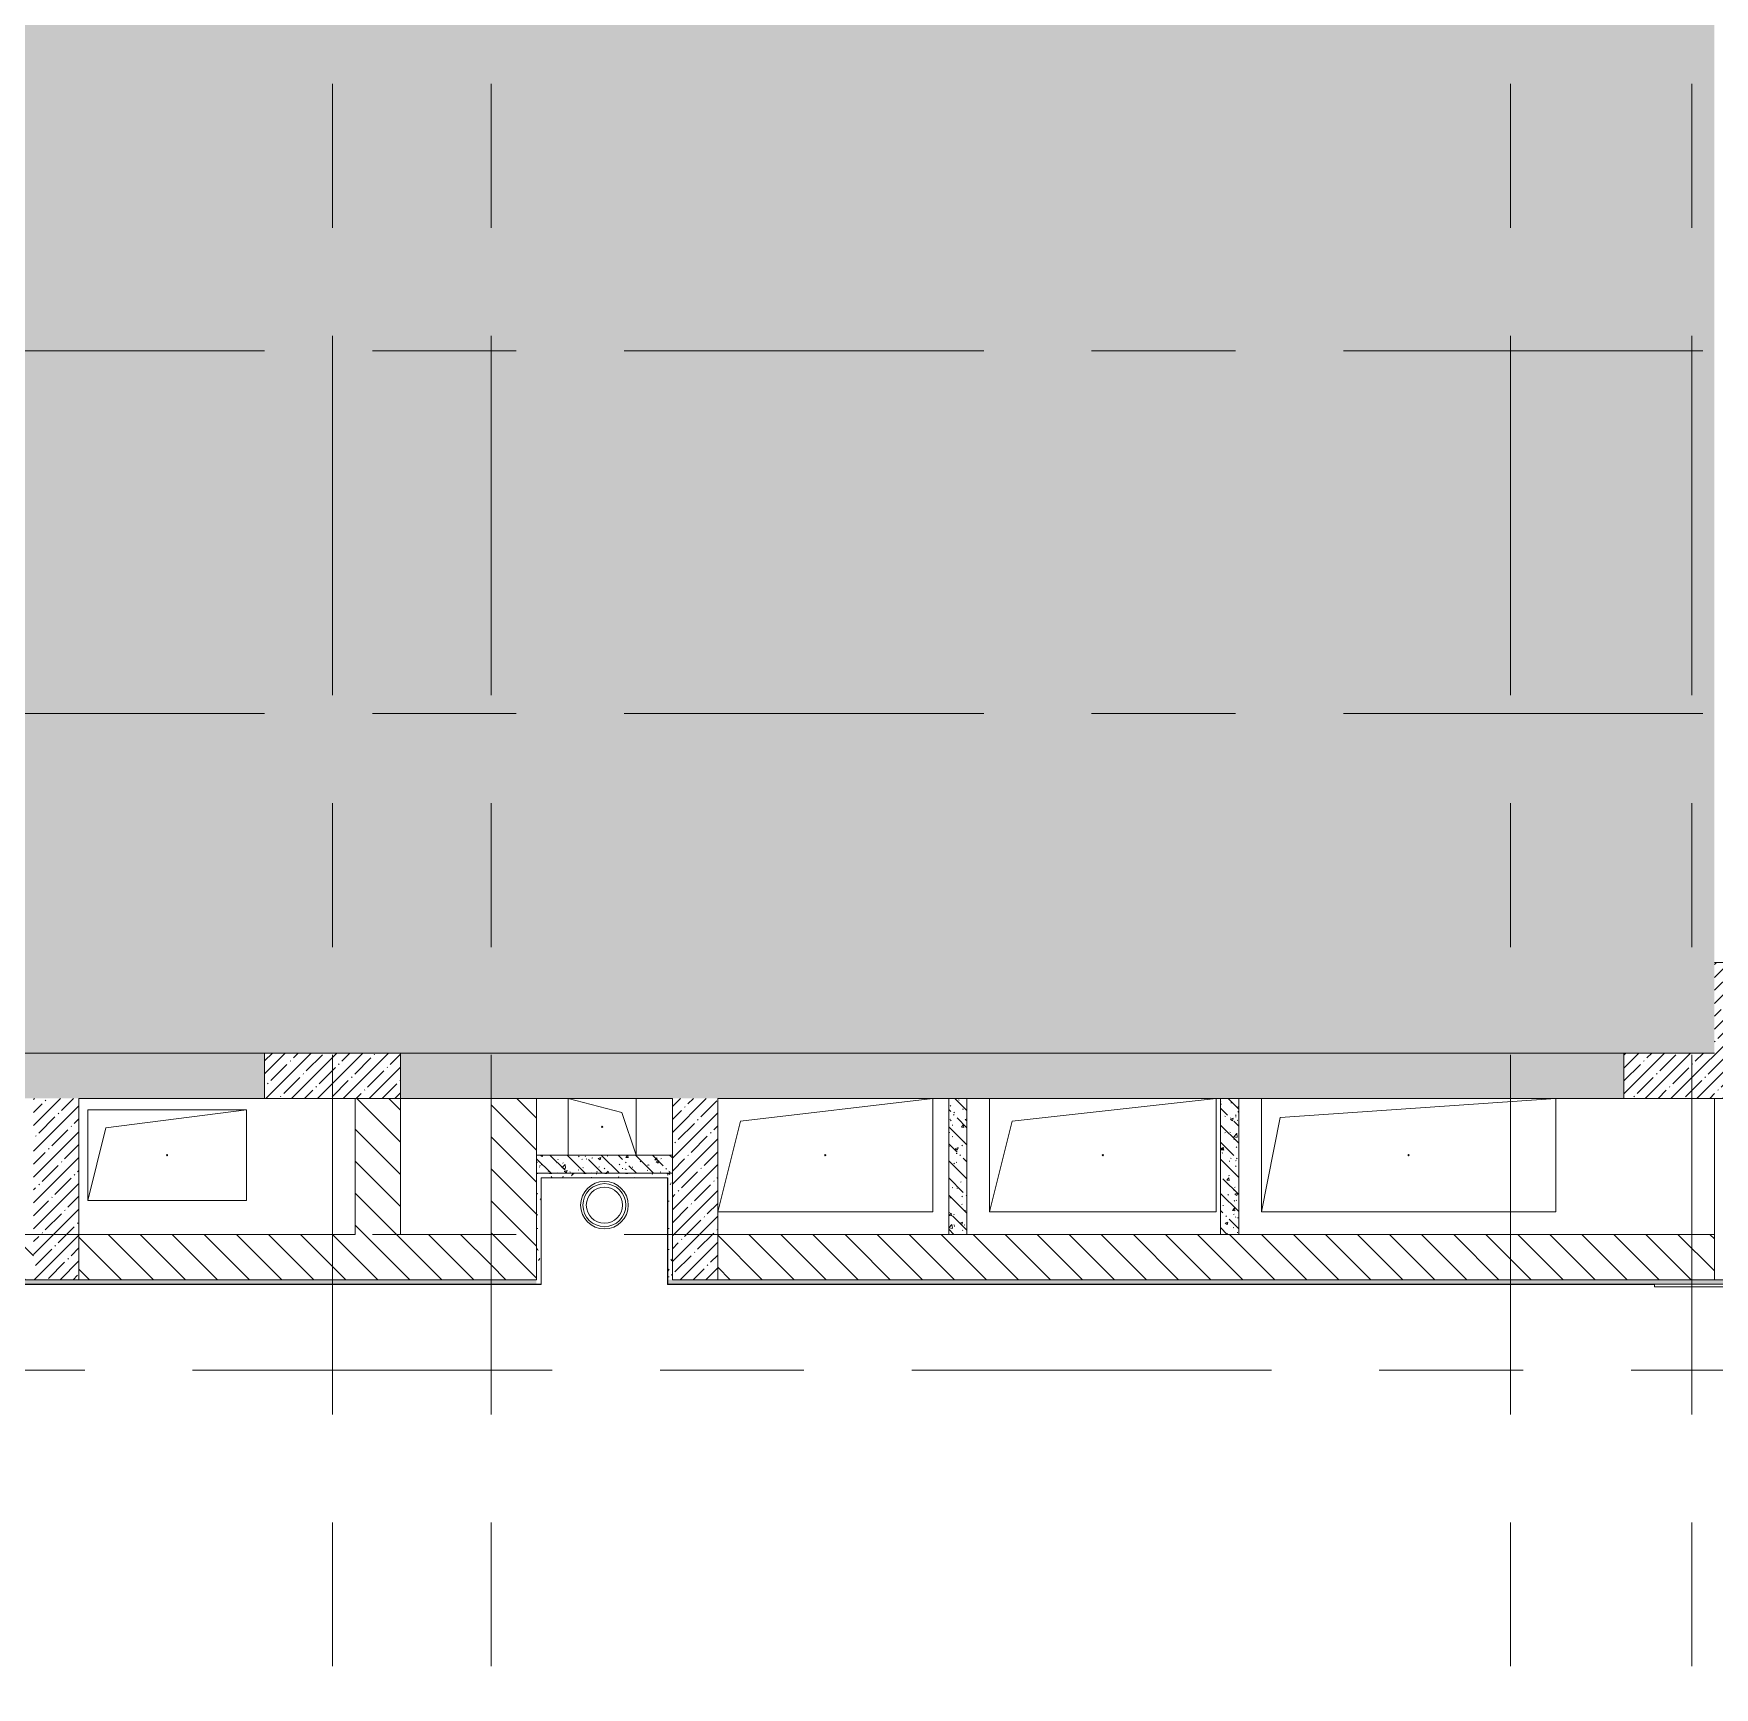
# Model space of a CAD drawing. Header units: millimetres. Extents: x 957 to 228198, y -8553 to 29000.
# Drawn here: x 48892 to 56312, y 9100 to 16401 of the extents above; entities that cross this region are included whole.
import ezdxf

# ---------------------------------------------------------------- set-up
doc = ezdxf.new("R2010")
doc.units = ezdxf.units.MM
doc.linetypes.add('Осевая', pattern=[3175, 635, -476.25, 1587.5, -476.25])
for name, color, linetype, lineweight in [('A-DETL', 7, 'Continuous', 9), ('A-GENM', 7, 'Continuous', 9), ('A-WALL', 7, 'Continuous', 9), ('I-WALL', 7, 'Continuous', 9), ('S-COLS', 7, 'Continuous', 9), ('Оси-2', 7, 'Осевая', 9)]:
    doc.layers.add(name, color=color, linetype=linetype, lineweight=lineweight)
for name, color, linetype, lineweight, true_color in [('A-DETL-GENF-2', 7, 'Continuous', 9, 0xd4d4d4), ('A-WALL-1', 9, 'Continuous', 9, 0x808080), ('A-WALL-FNSH-1', 9, 'Continuous', 9, 0x808080), ('P-SANR-FIXT-2', 9, 'Continuous', 13, 0x808080)]:
    doc.layers.add(name, color=color, linetype=linetype, lineweight=lineweight, true_color=true_color)
pattern_1 = [(135, (-10247.55, 0), (-70.71068, -70.71068), [])]
pattern_2 = [(45, (-10247.55, 0), (-57.02463, 57.02463), []), (45, (-10190.526, 0), (-57.02463, 57.02463), [100.806, -20.161, 3.353, -16.808])]
pattern_3 = [(135, (-10247.55, 0), (-75.43415, -75.43415), [106.68, -17.78, 3.556, -17.78]), (135, (-10247.55, 75.39), (-75.43415, -75.43415), []), (50, (-10247.55, 0), (127.52922, -11.15758), [13.335, -146.685]), (355, (-10247.55, 0), (-24.66966, 133.74002), [10.668, -117.348]), (100.451, (-10236.92, -0.93), (102.85973, 122.58178), [11.333, -124.663]), (46.184, (-10247.55, 35.56), (189.75516, -29.43036), [20.002, -220.027]), (96.636, (-10231.74, 33.1), (166.1822, 173.1996), [17, -186.995]), (351.184, (-10247.55, 35.56), (166.18393, 173.1976), [16.002, -176.022]), (21, (-10229.77, 26.67), (106.13027, -71.58603), [13.335, -146.685]), (326, (-10229.77, 26.67), (43.26188, 128.93175), [10.668, -117.348]), (71.451, (-10220.93, 20.7), (149.39198, 57.34505), [11.333, -124.663]), (37.5, (-10247.55, 0), (2.162228, 59.188357), [3.353, -112.573, 3.353, -115.773, -117.792]), (37.5, (-10247.55, 0), (2.162228, 59.188357), [-235.052, 3.353, -114.44]), (7.5, (-10247.55, 0), (46.77386, 70.12615), [3.353, -64.567, 3.353, -109.906, -44.894]), (7.5, (-10247.55, 0), (46.77386, 70.12615), [-181.178, 3.353, -41.542]), (327.5, (-10287.2, 0), (94.91367, -4.010093), [3.353, -41.097, 3.353, -135.331, -184.023]), (327.5, (-10287.2, 0), (94.91367, -4.010093), [-183.134, 3.353, -180.67]), (317.5, (-10304.98, 0), (103.69057, 17.79882), [3.353, -54.432, 3.353, -88.748, -130.683]), (317.5, (-10304.98, 0), (103.69057, 17.79882), [-149.885, 3.353, -127.33])]
pattern_4 = [(0, (-10247.55, 0), (121.92, 30.48), [10.058, -81.382, 10.058, -81.382, -487.68]), (0, (-10247.55, 0), (121.92, 30.48), [-182.88, 10.058, -172.822, 10.058, -81.382, -213.36]), (0, (-10247.55, 0), (121.92, 30.48), [-457.2, 10.058, -50.902, 10.058, -142.342]), (120, (-10201.83, 15.24), (-87.356454, 90.345817), [10.058, -81.382, 10.058, -81.382, -487.68]), (120, (-10201.83, 15.24), (-87.356454, 90.345817), [-182.88, 10.058, -172.822, 10.058, -81.382, -213.36]), (120, (-10201.83, 15.24), (-87.356454, 90.345817), [-457.2, 10.058, -50.902, 10.058, -142.342]), (240, (-10186.59, 76.2), (-34.563546, -120.825817), [10.058, -81.382, 10.058, -81.382, -487.68]), (240, (-10186.59, 76.2), (-34.563546, -120.825817), [-182.88, 10.058, -172.822, 10.058, -81.382, -213.36]), (240, (-10186.59, 76.2), (-34.563546, -120.825817), [-457.2, 10.058, -50.902, 10.058, -142.342])]

# ---------------------------------------------------------------- blocks, each defined once
blk = doc.blocks.new('BSC_Колонна _Прямоугольная - 600х600-23205240-План расстановки мебели и оборудования 3 этажа в осях 12-23')
at = {"layer": 'S-COLS'}
h = blk.add_hatch(dxfattribs=at)
h.set_pattern_fill('FP_15', color=256, style=0, pattern_type=2)
h.set_pattern_definition([(45, (-66460, -12000), (-57.02463, 57.02463), []), (45, (-66402.975, -12000), (-57.02463, 57.02463), [100.806, -20.161, 3.353, -16.808])])
h.paths.add_polyline_path([(-300, -300), (300, -300), (300, 300), (100, 300), (100, -100), (-300, -100), (-300, -177.1)])
for p, q in [((300, 300), (100, 300)), ((300, -300), (300, 300)), ((-300, -100), (-300, -300)), ((-300, -300), (300, -300))]:
    blk.add_line(p, q, dxfattribs=at)
blk = doc.blocks.new('BSC_Колонна _Прямоугольная - 600х600-V18-План расстановки мебели и оборудования 3 этажа в осях 12-23')
at = {"layer": 'S-COLS'}
h = blk.add_hatch(dxfattribs=at)
h.set_pattern_fill('FP_26', color=256, style=0, pattern_type=2)
h.set_pattern_definition([(45, (-60460, -12000), (-57.02463, 57.02463), []), (45, (-60402.975, -12000), (-57.02463, 57.02463), [100.806, -20.161, 3.353, -16.808])])
h.paths.add_polyline_path([(100, -300), (300, -300), (300, -100), (-300, -100), (-300, -300)])
for p, q in [((-300, -100), (-300, -300)), ((300, -300), (300, -100)), ((-300, -300), (300, -300))]:
    blk.add_line(p, q, dxfattribs=at)
blk = doc.blocks.new('GM_Отверстие прямоугольное _в плите_ - Отверстие-21619835-План расстановки мебели и оборудования 3 этажа в осях 12-23')
at = {"layer": 'A-GENM'}
for p, q in [((-125, 150), (125, 150)), ((125, 150), (-125, 150)), ((-62.5, 87.5), (125, 150)), ((-125, -150), (-62.5, 87.5)), ((125, -150), (-125, -150)), ((-125, -150), (125, -150))]:
    blk.add_line(p, q, dxfattribs=at)
for start, end in [(360, 180), (180, 360)]:
    blk.add_arc((0, 0), 2.5, start, end, dxfattribs=at)
blk = doc.blocks.new('GM_Отверстие прямоугольное _в плите_ - Отверстие-21955552-План расстановки мебели и оборудования 3 этажа в осях 12-23')
at = {"layer": 'A-GENM'}
for p, q in [((-350, -200), (-350, 200)), ((-350, 200), (350, 200)), ((350, 200), (-350, 200)), ((-350, 200), (-350, -200)), ((-270, 120), (350, 200)), ((350, 200), (350, -200)), ((350, -200), (350, 200)), ((-350, -200), (-270, 120)), ((350, -200), (-350, -200)), ((-350, -200), (350, -200))]:
    blk.add_line(p, q, dxfattribs=at)
for start, end in [(360, 180), (180, 360)]:
    blk.add_arc((0, 0), 2.5, start, end, dxfattribs=at)
blk = doc.blocks.new('GM_Отверстие прямоугольное _в плите_ - Отверстие-21990363-План расстановки мебели и оборудования 3 этажа в осях 12-23')
at = {"layer": 'A-GENM'}
for p, q in [((-375, 150), (475, 250)), ((475, 250), (475, -250)), ((475, -250), (475, 250)), ((-475, -250), (-375, 150)), ((475, -250), (-475, -250)), ((-475, -250), (475, -250))]:
    blk.add_line(p, q, dxfattribs=at)
for start, end in [(360, 180), (180, 360)]:
    blk.add_arc((0, 0), 2.5, start, end, dxfattribs=at)
blk = doc.blocks.new('GM_Отверстие прямоугольное _в плите_ - Отверстие-21955708-План расстановки мебели и оборудования 3 этажа в осях 12-23')
at = {"layer": 'A-GENM'}
for p, q in [((-500, -250), (-500, 250)), ((-500, 250), (-500, -250)), ((-400, 150), (500, 250)), ((500, 250), (500, -250)), ((500, -250), (500, 250)), ((-500, -250), (-400, 150)), ((500, -250), (-500, -250)), ((-500, -250), (500, -250))]:
    blk.add_line(p, q, dxfattribs=at)
for start, end in [(360, 180), (180, 360)]:
    blk.add_arc((0, 0), 2.5, start, end, dxfattribs=at)
blk = doc.blocks.new('GM_Отверстие прямоугольное _в плите_ - Отверстие-21971738-План расстановки мебели и оборудования 3 этажа в осях 12-23')
at = {"layer": 'A-GENM'}
for p, q in [((-650, -250), (-650, 250)), ((-650, 250), (-650, -250)), ((-566.7, 166.7), (650, 250)), ((650, 250), (650, -250)), ((650, -250), (650, 250)), ((-650, -250), (-566.7, 166.7)), ((650, -250), (-650, -250)), ((-650, -250), (650, -250))]:
    blk.add_line(p, q, dxfattribs=at)
for start, end in [(360, 180), (180, 360)]:
    blk.add_arc((0, 0), 2.5, start, end, dxfattribs=at)
blk = doc.blocks.new('фонтанчик - Round_ Metal-30696552-План расстановки мебели и оборудования 3 этажа в осях 12-23')
at = {"layer": 'P-SANR-FIXT-2'}
for radius, start, end in [(105, 360, 180), (95, 0, 180), (80, 360, 180), (105, 180, 360), (95, 180, 360), (80, 180, 360)]:
    blk.add_arc((0, 0), radius, start, end, dxfattribs=at)

msp = doc.modelspace()

# ---------------------------------------------------------------- hatches: boundary and pattern name
at = {"layer": 'A-DETL-GENF-2'}
h = msp.add_hatch(color=256, dxfattribs=at)
h.paths.add_polyline_path([(74551, -258), (74551, 3300), (65610.4, 3300), (65610.4, -258), (68738.3, -258)])
h.paths.add_polyline_path([(31762.4, 15358), (31762.4, 15358), (31762.4, 17006.7)])
h.paths.add_polyline_path([(56312.4, 11900), (56312.4, 27358), (31662.4, 27358), (31662.4, 23858), (28262.4, 23858), (28262.4, 23799.7), (28495.1, 23799.7), (28495.1, 15358), (32132.4, 15358), (32132.4, 11900), (55912.4, 11900)])
h.paths.add_polyline_path([(68292.4, 15650), (74243.1, 15650), (74243.1, 18590), (63792.4, 18590), (63792.4, 15650), (68282.4, 15650)])
at = {"layer": 'I-WALL'}
h = msp.add_hatch(dxfattribs=at)
h.set_pattern_fill('FP_17', color=256, style=0, pattern_type=2)
h.set_pattern_definition(pattern_2)
h.paths.add_polyline_path([(54212.4, 11700), (55912.4, 11700), (55912.4, 11900), (50512.4, 11900), (50512.4, 11700), (54206.5, 11700)])
h.paths.add_polyline_path([(48393.7, 11700), (49912.4, 11700), (49912.4, 11900), (44512.4, 11900), (44512.4, 11700), (48091.7, 11700)])
h = msp.add_hatch(dxfattribs=at)
h.set_pattern_fill('FP_17', color=256, style=0, pattern_type=2)
h.set_pattern_definition(pattern_2)
h.paths.add_polyline_path([(49092.4, 10900), (49092.4, 11700), (48892.4, 11700), (48892.4, 10900)])
h = msp.add_hatch(dxfattribs=at)
h.set_pattern_fill('FP_21', color=256, style=0, pattern_type=2)
h.set_pattern_definition(pattern_1)
h.paths.add_polyline_path([(50512.4, 11100), (50512.4, 11700), (50312.4, 11700), (50312.4, 11100)])
h = msp.add_hatch(dxfattribs=at)
h.set_pattern_fill('FP_21', color=256, style=0, pattern_type=2)
h.set_pattern_definition(pattern_1)
h.paths.add_polyline_path([(50912.4, 10900), (51112.4, 10900), (51112.4, 11700), (50912.4, 11700), (50912.4, 11100)])
h = msp.add_hatch(dxfattribs=at)
h.set_pattern_fill('FP_17', color=256, style=0, pattern_type=2)
h.set_pattern_definition(pattern_2)
h.paths.add_polyline_path([(51912.4, 10900), (51912.4, 11700), (51712.4, 11700), (51712.4, 10900)])
h = msp.add_hatch(dxfattribs=at)
h.set_pattern_fill('FP_23', color=256, style=0, pattern_type=2)
h.set_pattern_definition(pattern_3)
h.paths.add_polyline_path([(52932.4, 11100), (53012.4, 11100), (53012.4, 11700), (52932.4, 11700), (52932.4, 11694.5)])
h = msp.add_hatch(dxfattribs=at)
h.set_pattern_fill('FP_23', color=256, style=0, pattern_type=2)
h.set_pattern_definition(pattern_3)
h.paths.add_polyline_path([(54212.4, 11100), (54212.4, 11700), (54132.4, 11700), (54132.4, 11100), (54206.5, 11100)])
h = msp.add_hatch(dxfattribs=at)
h.set_pattern_fill('FP_23', color=256, style=0, pattern_type=2)
h.set_pattern_definition(pattern_3)
h.paths.add_polyline_path([(51663.4, 11370), (51712.4, 11370), (51712.4, 11450), (51112.4, 11450), (51112.4, 11370), (51481.8, 11370)])
h = msp.add_hatch(dxfattribs=at)
h.set_pattern_fill('FP_68', color=256, style=0, pattern_type=2)
h.set_pattern_definition(pattern_4)
h.paths.add_polyline_path([(51481.8, 11350), (51692.4, 11350), (51692.4, 11370), (51112.4, 11370), (51112.4, 11350), (51300.1, 11350)])
h = msp.add_hatch(dxfattribs=at)
h.set_pattern_fill('FP_68', color=256, style=0, pattern_type=2)
h.set_pattern_definition(pattern_4)
h.paths.add_polyline_path([(51692.4, 10900), (51712.4, 10900), (51712.4, 11370), (51692.4, 11370), (51692.4, 10900.1)])
h = msp.add_hatch(dxfattribs=at)
h.set_pattern_fill('FP_68', color=256, style=0, pattern_type=2)
h.set_pattern_definition(pattern_4)
h.paths.add_polyline_path([(51132.4, 10880), (51132.4, 11350), (51112.4, 11349), (51112.4, 10880)])
h = msp.add_hatch(dxfattribs=at)
h.set_pattern_fill('FP_21', color=256, style=0, pattern_type=2)
h.set_pattern_definition(pattern_1)
h.paths.add_polyline_path([(49846.9, 10900), (50912.4, 10900), (50912.4, 11100), (49092.4, 11100), (49092.4, 10900)])
h.paths.add_polyline_path([(48892.4, 10900), (48892.4, 11100), (48840.3, 11100), (48840.3, 10900)])
h.paths.add_polyline_path([(47260.3, 10900), (47260.3, 11100), (47080.3, 11100), (47080.3, 10900)])
h.paths.add_polyline_path([(48140.3, 10900), (48140.3, 11100), (47960.3, 11100), (47960.3, 10900)])
h.paths.add_polyline_path([(44512.4, 10900), (45252.4, 10900), (45252.4, 11100), (41662.4, 11100), (41662.4, 10900), (42581, 10900)])
h.paths.add_polyline_path([(45452.4, 10900), (45500.3, 10900), (45500.3, 11100), (45452.4, 11100)])
h.paths.add_polyline_path([(34512.4, 10900), (41462.4, 10900), (41462.4, 11100), (34512.4, 11100)])
h.paths.add_polyline_path([(46200.3, 10900), (46380.3, 10900), (46380.3, 11100), (46200.3, 11100), (46200.3, 10959)])
h = msp.add_hatch(dxfattribs=at)
h.set_pattern_fill('FP_21', color=256, style=0, pattern_type=2)
h.set_pattern_definition(pattern_1)
h.paths.add_polyline_path([(51912.4, 10900), (52512.4, 10900), (52512.4, 11100), (51912.4, 11100), (51912.4, 10959)])
h = msp.add_hatch(dxfattribs=at)
h.set_pattern_fill('FP_21', color=256, style=0, pattern_type=2)
h.set_pattern_definition(pattern_1)
h.paths.add_polyline_path([(54206.5, 10900), (56312.4, 10900), (56312.4, 11100), (52512.4, 11100), (52512.4, 10900), (52753.3, 10900)])
h = msp.add_hatch(dxfattribs=at)
h.set_pattern_fill('FP_68', color=256, style=0, pattern_type=2)
h.set_pattern_definition(pattern_4)
h.paths.add_polyline_path([(50312.4, 10880), (51112.4, 10880), (51112.4, 10900), (48840.3, 10900), (48840.3, 10880), (49846.9, 10880)])
h.paths.add_polyline_path([(48091.7, 10880), (48140.3, 10880), (48140.3, 10900), (47960.3, 10900), (47960.3, 10880), (48011.7, 10880)])
h.paths.add_polyline_path([(47211.7, 10880), (47260.3, 10880), (47260.3, 10900), (47080.3, 10900), (47080.3, 10880), (47131.7, 10880)])
h.paths.add_polyline_path([(32152.4, 10880), (45500.3, 10880), (45500.3, 10900), (32132.4, 10900), (32132.4, 10880), (32150.8, 10880)])
h.paths.add_polyline_path([(46200.3, 10880), (46380.3, 10880), (46380.3, 10900), (46200.3, 10900)])
h = msp.add_hatch(dxfattribs=at)
h.set_pattern_fill('FP_68', color=256, style=0, pattern_type=2)
h.set_pattern_definition(pattern_4)
h.paths.add_polyline_path([(54212.4, 10880), (56512.4, 10880), (56512.4, 10900), (51692.4, 10900), (51692.4, 10880), (54206.5, 10880)])

# ---------------------------------------------------------------- linework, layer by layer
at = {"layer": 'A-DETL'}
msp.add_line((32132.4, 11900), (56312.4, 11900), dxfattribs=at)
at = {"layer": 'A-WALL'}
for p, q in [((51712.4, 10900), (51712.4, 11700)), ((51712.4, 11370), (51112.4, 11370)), ((51692.4, 11350), (51132.4, 11350)), ((51692.4, 10900), (51692.4, 11350)), ((51112.4, 10900), (48840.3, 10900)), ((51692.4, 10880.5), (51692.4, 10880)), ((56048.4, 10879.5), (56048.4, 10880))]:
    msp.add_line(p, q, dxfattribs=at)
at = {"layer": 'A-WALL-1'}
for p, q in [((49092.4, 10900), (49092.4, 11700)), ((49092.4, 11700), (49912.4, 11700)), ((50312.4, 11700), (50312.4, 11100)), ((50512.4, 11100), (50512.4, 11700)), ((50512.4, 11700), (51712.4, 11700)), ((50912.4, 11700), (50912.4, 11100)), ((51112.4, 11700), (51112.4, 10900)), ((51912.4, 10900), (51912.4, 11700)), ((51912.4, 11700), (55912.4, 11700)), ((52932.4, 11700), (52932.4, 11100)), ((53012.4, 11100), (53012.4, 11700)), ((54132.4, 11700), (54132.4, 11100)), ((54212.4, 11100), (54212.4, 11700)), ((56312.4, 11700), (56312.4, 10900)), ((51712.4, 11450), (51112.4, 11450)), ((51132.4, 11349), (51132.4, 11350)), ((50312.4, 11100), (49092.4, 11100)), ((50912.4, 11100), (50512.4, 11100)), ((56312.4, 11100), (51912.4, 11100)), ((48840.3, 10880), (51132.4, 10880)), ((51692.4, 10880), (56048.4, 10880)), ((51712.4, 10900), (56512.4, 10900))]:
    msp.add_line(p, q, dxfattribs=at)
at = {"layer": 'A-WALL-FNSH-1'}
for p, q in [((51132.4, 11349), (51132.4, 10880)), ((51133.4, 11349), (51691.4, 11349)), ((51133.4, 10879), (51133.4, 11349)), ((51691.4, 10879.5), (51691.4, 11350)), ((48840.3, 10879), (51133.4, 10879)), ((51691.4, 10879.5), (56048.4, 10879.5)), ((51692.4, 10880.5), (51692.4, 10900)), ((56048.4, 10880.5), (51692.4, 10880.5)), ((56048.4, 10880), (56048.4, 10880.5)), ((56548.4, 10880), (56048.4, 10880)), ((56048.4, 10879.5), (56048.4, 10869)), ((56048.4, 10869), (56548.4, 10869))]:
    msp.add_line(p, q, dxfattribs=at)
at = {"layer": 'Оси-2'}
for p, q in [((50212.4, -331.5), (50212.4, 24850)), ((50912.4, -331.5), (50912.4, 24850)), ((55412.4, -331.5), (55412.4, 24850)), ((56212.4, -331.5), (56212.4, 24850)), ((28163.2, 15000), (71402.4, 15000)), ((28163.2, 13400), (71402.4, 13400)), ((28163.2, 11100), (72002.4, 11100)), ((29433.2, 10500), (72002.4, 10500))]:
    msp.add_line(p, q, dxfattribs=at)

# ---------------------------------------------------------------- block references
at = {"layer": 'A-GENM'}
for name, p in [('GM_Отверстие прямоугольное _в плите_ - Отверстие-21955552-План расстановки мебели и оборудования 3 этажа в осях 12-23', (49481.7, 11450)), ('GM_Отверстие прямоугольное _в плите_ - Отверстие-21990363-План расстановки мебели и оборудования 3 этажа в осях 12-23', (52387.4, 11450)), ('GM_Отверстие прямоугольное _в плите_ - Отверстие-21955708-План расстановки мебели и оборудования 3 этажа в осях 12-23', (53612.4, 11450)), ('GM_Отверстие прямоугольное _в плите_ - Отверстие-21971738-План расстановки мебели и оборудования 3 этажа в осях 12-23', (54962.4, 11450))]:
    msp.add_blockref(name, p, dxfattribs=at)
at = {"layer": 'A-GENM', "rotation": 270}
msp.add_blockref('GM_Отверстие прямоугольное _в плите_ - Отверстие-21619835-План расстановки мебели и оборудования 3 этажа в осях 12-23', (51402.4, 11575), dxfattribs=at)
at = {"layer": 'P-SANR-FIXT-2'}
msp.add_blockref('фонтанчик - Round_ Metal-30696552-План расстановки мебели и оборудования 3 этажа в осях 12-23', (51412.4, 11229), dxfattribs=at)
at = {"layer": 'S-COLS'}
for name, p in [('BSC_Колонна _Прямоугольная - 600х600-23205240-План расстановки мебели и оборудования 3 этажа в осях 12-23', (56212.4, 12000)), ('BSC_Колонна _Прямоугольная - 600х600-V18-План расстановки мебели и оборудования 3 этажа в осях 12-23', (50212.4, 12000))]:
    msp.add_blockref(name, p, dxfattribs=at)

doc.saveas('drawing.dxf')
